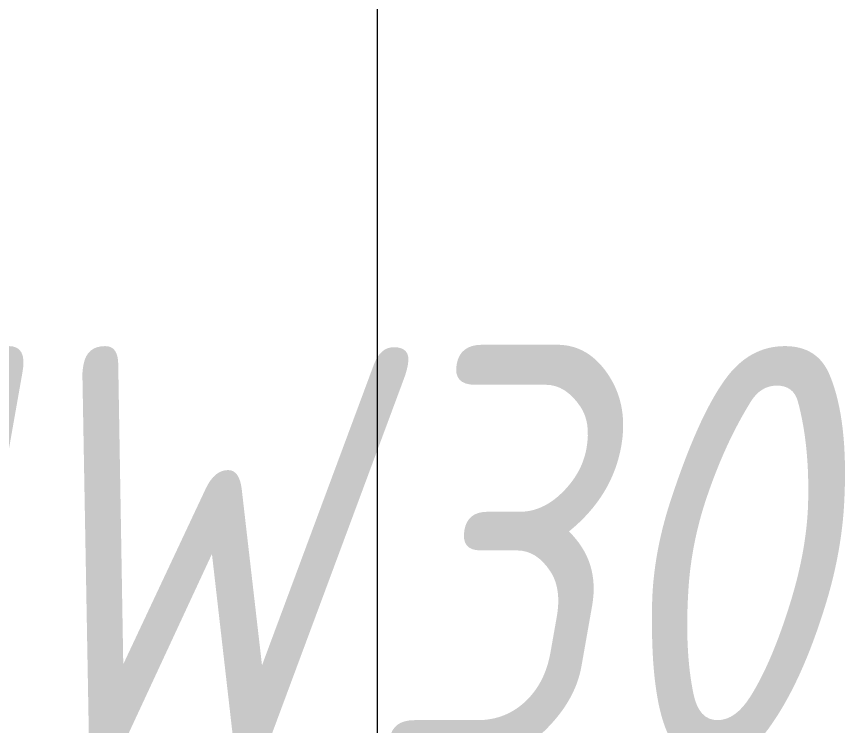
# Model space of a CAD drawing. Header units: millimetres. Extents: x -85420 to 1195317, y -69347 to 470418.
# Drawn here: x 451329 to 451831, y 58985 to 59413 of the extents above; entities that cross this region are included whole.
import ezdxf

# ---------------------------------------------------------------- set-up
doc = ezdxf.new("R2010")
doc.units = ezdxf.units.MM
for name, pattern in [('GOST2.303 6', [12, 8, -1.5, 1, -1.5]), ('ГОСТ 2.303 4', [7, 5, -2, 0]), ('ГОСТ 2.303 5', [24, 20, -1.5, 1, -1.5]), ('осевая', [50.8, 31.75, -6.35, 6.35, -6.35])]:
    doc.linetypes.add(name, pattern=pattern)
doc.layers.add('+АР_Осевые линии', color=252, linetype='GOST2.303 6', lineweight=9)
doc.layers.add('ОСИ', color=7, linetype='осевая', lineweight=13, true_color=0x999999)
doc.layers.add('ПБ_граница', color=7, linetype='ГОСТ 2.303 4', lineweight=40, true_color=0xdb0000)
doc.styles.add('ГОСТ 2.304', font='CS_Gost2304.shx', dxfattribs={"oblique": 10})

# ---------------------------------------------------------------- blocks, each defined once
blk = doc.blocks.new('A$C314F1C93')
at = {"layer": '+АР_Осевые линии', "linetype": 'ГОСТ 2.303 5', "lineweight": 0, "ltscale": 100}
blk.add_line((21140, 64233.04), (21140, -9232.62), dxfattribs=at)

msp = doc.modelspace()

# ---------------------------------------------------------------- block references
at = {"layer": 'ОСИ', "ltscale": 40}
msp.add_blockref('A$C314F1C93', (430406.37, 15326.42, 0), dxfattribs=at)

# ---------------------------------------------------------------- next in the draw order: texts
at = {"layer": 'ПБ_граница', "linetype": 'ByBlock', "lineweight": 0, "ltscale": 100, "insert": (451460.06, 59089.27, 0), "char_height": 250, "width": 1, "attachment_point": 5, "line_spacing_factor": 0.5, "style": 'ГОСТ 2.304', "bg_fill": 3, "box_fill_scale": 1.2, "bg_fill_color": 1, "bg_fill_transparency": 0}
msp.add_mtext('EIW30', dxfattribs=at)

doc.saveas('drawing.dxf')
